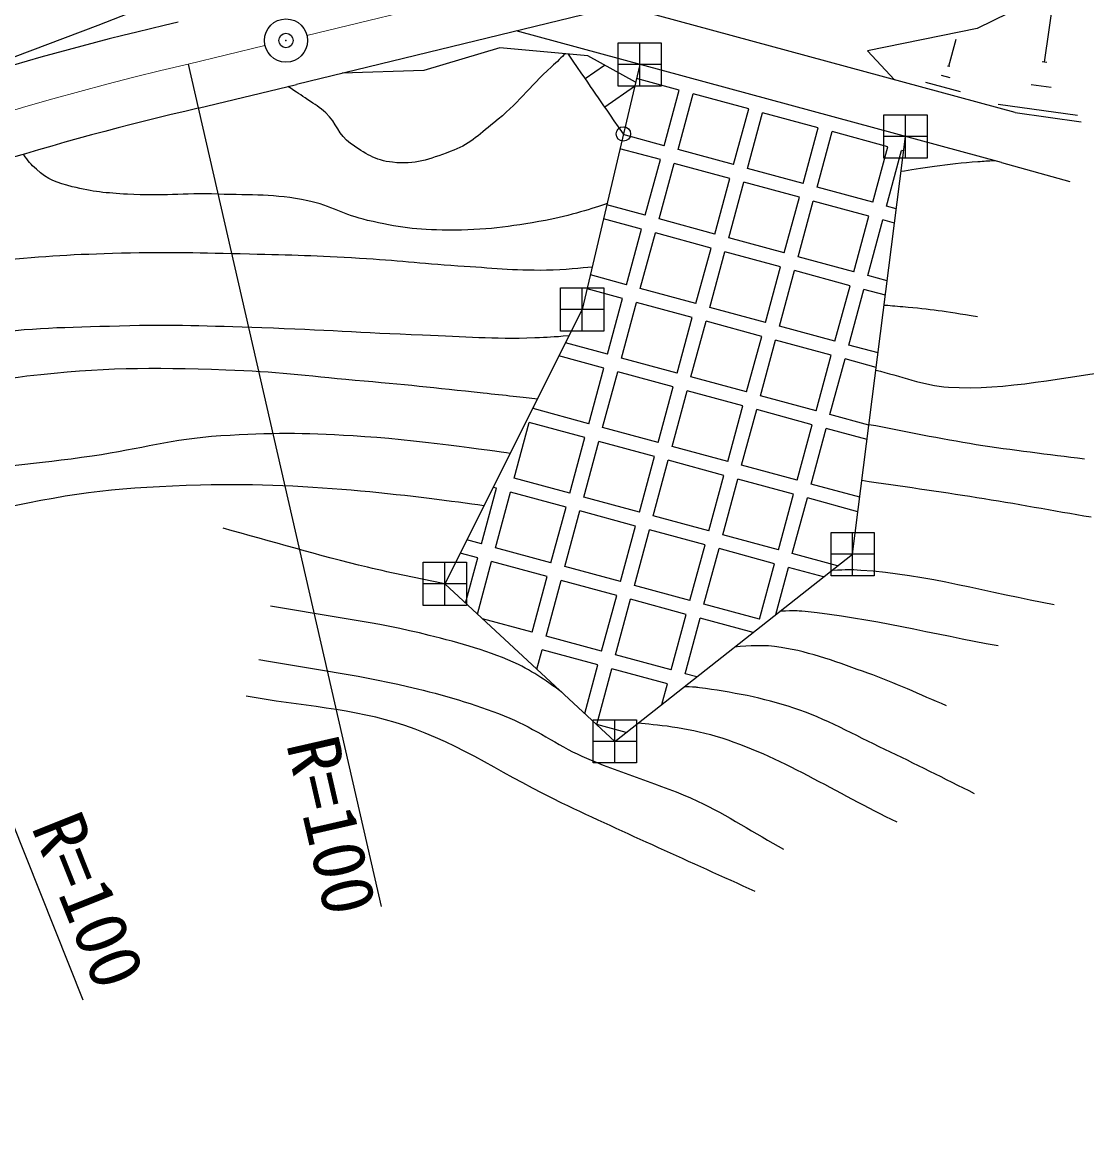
# Model space of a CAD drawing. Units: millimetres on the paper. Extents: x 40 to 680, y 20 to 380.
# Drawn here: x 162.94 to 199.89, y 263.49 to 302.07 of the extents above; entities that cross this region are included whole.
import ezdxf
from ezdxf.enums import TextEntityAlignment as Align

# ---------------------------------------------------------------- set-up
doc = ezdxf.new("R2010")
doc.units = ezdxf.units.MM
doc.header["$PDMODE"] = 32
doc.header["$PDSIZE"] = 0.5
doc.linetypes.add('CHAIN', pattern=[18.5, 12, -1.5, 3.5, -1.5])
for name, color, linetype, lineweight in [('M-BGD', 7, 'Continuous', 25), ('M-BMK', 2, 'CHAIN', 13), ('M-BMK-ROW', 30, 'Continuous', 25), ('M-BMK-SRVR', 3, 'Continuous', 25)]:
    doc.layers.add(name, color=color, linetype=linetype, lineweight=lineweight)
doc.styles.add('ＭＳ ゴシック', font='')
doc.styles.get('ＭＳ ゴシック').set_extended_font_data('MS Gothic')

msp = doc.modelspace()

# ---------------------------------------------------------------- linework, layer by layer
at = {"layer": 'M-BGD'}
for p, q in [((269.629, 323.548), (172.461, 299.918)), ((165.576, 301.967), (169.783, 303.638)), ((198.721, 303.157), (196.083, 301.858)), ((198.419, 300.683), (198.761, 303.092)), ((197.397, 298.938), (183.706, 302.652)), ((153.469, 297.437), (165.576, 301.967)), ((196.926, 297.201), (180.081, 301.771)), ((196.083, 301.858), (192.274, 301.085)), ((195.095, 300.545), (195.351, 301.49)), ((179.513, 301.185), (176.88, 300.394)), ((182.572, 300.906), (179.513, 301.185)), ((192.274, 301.085), (193.21, 300.074)), ((168.69, 300.615), (175.39, 271.372)), ((184.224, 299.994), (182.572, 300.906)), ((198.505, 300.671), (198.333, 300.695)), ((176.88, 300.394), (174.043, 300.303)), ((182.473, 300.126), (183.146, 300.589)), ((195.147, 300.143), (194.846, 300.225)), ((195.132, 300.535), (195.057, 300.555)), ((169.04, 299.086), (172.461, 299.918)), ((183.154, 299.137), (184.19, 299.851)), ((185.74, 299.718), (184.254, 300.121)), ((195.5, 299.66), (194.297, 299.986)), ((198.647, 299.807), (197.957, 299.905)), ((185.216, 297.787), (185.74, 299.718)), ((185.699, 297.656), (186.222, 299.587)), ((188.153, 299.063), (186.222, 299.587)), ((187.629, 297.133), (188.153, 299.063)), ((199.563, 298.833), (196.805, 299.224)), ((188.112, 297.002), (188.635, 298.932)), ((190.565, 298.408), (188.635, 298.932)), ((197.397, 298.938), (199.693, 298.612)), ((190.042, 296.478), (190.565, 298.408)), ((190.524, 296.347), (191.048, 298.277)), ((192.978, 297.754), (191.048, 298.277)), ((185.216, 297.787), (183.797, 298.172)), ((185.085, 297.305), (183.683, 297.685)), ((187.629, 297.133), (185.699, 297.656)), ((192.455, 295.824), (192.978, 297.754)), ((192.937, 295.693), (193.461, 297.623)), ((193.528, 297.605), (193.461, 297.623)), ((184.562, 295.374), (185.085, 297.305)), ((185.044, 295.244), (185.568, 297.174)), ((187.498, 296.65), (185.568, 297.174)), ((196.926, 297.201), (199.303, 296.55)), ((190.042, 296.478), (188.112, 297.002)), ((186.974, 294.72), (187.498, 296.65)), ((187.457, 294.589), (187.981, 296.519)), ((189.911, 295.996), (187.981, 296.519)), ((192.455, 295.824), (190.524, 296.347)), ((153.909, 295.998), (165.044, 268.141)), ((189.387, 294.065), (189.911, 295.996)), ((184.562, 295.374), (183.226, 295.737)), ((189.87, 293.934), (190.393, 295.865)), ((192.324, 295.341), (190.393, 295.865)), ((193.275, 295.601), (192.937, 295.693)), ((184.431, 294.892), (183.112, 295.25)), ((186.974, 294.72), (185.044, 295.244)), ((191.8, 293.411), (192.324, 295.341)), ((192.283, 293.28), (192.806, 295.21)), ((193.212, 295.1), (192.806, 295.21)), ((183.907, 292.962), (184.431, 294.892)), ((184.39, 292.831), (184.913, 294.761)), ((186.844, 294.237), (184.913, 294.761)), ((189.387, 294.065), (187.457, 294.589)), ((186.32, 292.307), (186.844, 294.237)), ((186.802, 292.176), (187.326, 294.106)), ((189.256, 293.583), (187.326, 294.106)), ((191.8, 293.411), (189.87, 293.934)), ((183.907, 292.962), (182.655, 293.301)), ((188.733, 291.653), (189.256, 293.583)), ((189.215, 291.522), (189.739, 293.452)), ((191.669, 292.928), (189.739, 293.452)), ((192.958, 293.097), (192.283, 293.28)), ((191.145, 290.998), (191.669, 292.928)), ((183.776, 292.479), (182.541, 292.814)), ((186.32, 292.307), (184.39, 292.831)), ((191.628, 290.867), (192.152, 292.797)), ((192.895, 292.596), (192.152, 292.797)), ((183.253, 290.549), (183.776, 292.479)), ((183.735, 290.418), (184.259, 292.348)), ((186.189, 291.825), (184.259, 292.348)), ((188.733, 291.653), (186.802, 292.176)), ((185.665, 289.894), (186.189, 291.825)), ((186.148, 289.763), (186.672, 291.694)), ((188.602, 291.17), (186.672, 291.694)), ((191.145, 290.998), (189.215, 291.522)), ((188.078, 289.24), (188.602, 291.17)), ((188.561, 289.109), (189.084, 291.039)), ((191.015, 290.515), (189.084, 291.039)), ((183.253, 290.549), (181.795, 290.944)), ((192.642, 290.592), (191.628, 290.867)), ((183.122, 290.066), (181.566, 290.488)), ((185.665, 289.894), (183.735, 290.418)), ((190.491, 288.585), (191.015, 290.515)), ((190.973, 288.454), (191.497, 290.385)), ((192.578, 290.091), (191.497, 290.385)), ((182.598, 288.136), (183.122, 290.066)), ((183.081, 288.005), (183.604, 289.935)), ((185.534, 289.412), (183.604, 289.935)), ((185.011, 287.482), (185.534, 289.412)), ((188.078, 289.24), (186.148, 289.763)), ((185.493, 287.351), (186.017, 289.281)), ((187.947, 288.757), (186.017, 289.281)), ((190.491, 288.585), (188.561, 289.109)), ((180.668, 288.66), (180.69, 288.74)), ((182.598, 288.136), (180.668, 288.66)), ((187.424, 286.827), (187.947, 288.757)), ((187.906, 286.696), (188.43, 288.626)), ((190.36, 288.103), (188.43, 288.626)), ((192.325, 288.088), (190.973, 288.454)), ((180.013, 286.247), (180.537, 288.177)), ((182.467, 287.654), (180.537, 288.177)), ((185.011, 287.482), (183.081, 288.005)), ((189.836, 286.172), (190.36, 288.103)), ((190.319, 286.042), (190.843, 287.972)), ((192.262, 287.587), (190.843, 287.972)), ((181.943, 285.723), (182.467, 287.654)), ((182.426, 285.592), (182.95, 287.523)), ((184.88, 286.999), (182.95, 287.523)), ((187.424, 286.827), (185.493, 287.351)), ((184.356, 285.069), (184.88, 286.999)), ((184.839, 284.938), (185.362, 286.868)), ((187.293, 286.344), (185.362, 286.868)), ((186.769, 284.414), (187.293, 286.344)), ((189.836, 286.172), (187.906, 286.696)), ((181.943, 285.723), (180.013, 286.247)), ((187.252, 284.283), (187.775, 286.214)), ((189.705, 285.69), (187.775, 286.214)), ((192.008, 285.583), (190.319, 286.042)), ((178.876, 283.965), (179.4, 285.895)), ((179.4, 285.895), (179.28, 285.928)), ((179.359, 283.834), (179.882, 285.764)), ((181.813, 285.241), (179.882, 285.764)), ((184.356, 285.069), (182.426, 285.592)), ((189.182, 283.76), (189.705, 285.69)), ((189.664, 283.629), (190.188, 285.559)), ((191.945, 285.082), (190.188, 285.559)), ((181.289, 283.311), (181.813, 285.241)), ((181.771, 283.18), (182.295, 285.11)), ((184.225, 284.586), (182.295, 285.11)), ((186.769, 284.414), (184.839, 284.938)), ((183.702, 282.656), (184.225, 284.586)), ((184.184, 282.525), (184.708, 284.455)), ((186.638, 283.932), (184.708, 284.455)), ((178.876, 283.965), (178.365, 284.104)), ((189.182, 283.76), (187.252, 284.283)), ((178.745, 283.483), (178.137, 283.648)), ((181.289, 283.311), (179.359, 283.834)), ((186.114, 282.001), (186.638, 283.932)), ((186.597, 281.871), (187.121, 283.801)), ((189.051, 283.277), (187.121, 283.801)), ((191.238, 283.202), (189.664, 283.629)), ((178.319, 281.913), (178.745, 283.483)), ((178.733, 281.529), (179.228, 283.352)), ((181.158, 282.828), (179.228, 283.352)), ((188.527, 281.347), (189.051, 283.277)), ((183.702, 282.656), (181.771, 283.18)), ((189.089, 281.509), (189.533, 283.146)), ((190.749, 282.816), (189.533, 283.146)), ((180.634, 280.898), (181.158, 282.828)), ((181.117, 280.767), (181.641, 282.697)), ((183.571, 282.173), (181.641, 282.697)), ((186.114, 282.001), (184.184, 282.525)), ((183.047, 280.243), (183.571, 282.173)), ((183.53, 280.112), (184.053, 282.043)), ((185.984, 281.519), (184.053, 282.043)), ((188.527, 281.347), (186.597, 281.871)), ((180.634, 280.898), (178.91, 281.366)), ((185.46, 279.589), (185.984, 281.519)), ((185.942, 279.458), (186.466, 281.388)), ((188.303, 280.89), (186.466, 281.388)), ((183.047, 280.243), (181.117, 280.767)), ((180.803, 279.611), (180.986, 280.284)), ((182.916, 279.761), (180.986, 280.284)), ((182.459, 278.076), (182.916, 279.761)), ((185.46, 279.589), (183.53, 280.112)), ((182.875, 277.699), (183.399, 279.63)), ((185.329, 279.106), (183.399, 279.63)), ((186.346, 279.348), (185.942, 279.458)), ((185.136, 278.395), (185.329, 279.106)), ((183.9, 277.421), (182.875, 277.699))]:
    msp.add_line(p, q, dxfattribs=at)
for centre, radius, start, end in [((191.024, 203.14), 101.5, 102.91049, 111.79041), ((191.105, 202.987), 98.6, 102.93143, 111.7971)]:
    msp.add_arc(centre, radius, start, end, dxfattribs=at)
for points, knots in [([(111.359, 282.993), (112.64, 283.27), (113.049, 283.382), (114.094, 283.75), (115.523, 284.252), (116.273, 284.68), (117.586, 285.433), (118.796, 286.127), (119.369, 286.681), (120.531, 287.452), (121.572, 288.143), (122.191, 288.475), (123.224, 289.177), (124.276, 289.893), (124.823, 290.354), (125.874, 291.071), (127.629, 292.267), (128.611, 292.942), (130.418, 294.058), (131.572, 294.77), (132.213, 295.18), (133.405, 295.825), (134.879, 296.622), (135.695, 297.097), (137.234, 297.76), (138.619, 298.357), (139.42, 298.633), (140.852, 299.106), (142.398, 299.617), (143.269, 299.894), (144.849, 300.284), (146.298, 300.642), (147.137, 300.719), (148.594, 301.042), (150.029, 301.36), (150.854, 301.474), (152.254, 301.925), (153.75, 302.407), (154.591, 302.698), (155.998, 303.398), (157.886, 304.336), (158.838, 305.059), (160.626, 306.175), (162.028, 307.049), (163.671, 308.091), (164.204, 308.429)], [0, 0, 0, 0, 1, 1, 1, 2, 2, 2, 3, 3, 3, 4, 4, 4, 5, 5, 5, 6, 6, 6, 7, 7, 7, 8, 8, 8, 9, 9, 9, 10, 10, 10, 11, 11, 11, 12, 12, 12, 13, 13, 13, 14, 14, 14, 15, 15, 15, 15]), ([(166.01, 306.885), (165.811, 306.749), (165.524, 306.554), (165.212, 306.343), (163.603, 305.256), (162.743, 304.583), (161.089, 303.566), (158.311, 301.858), (156.74, 300.917), (153.853, 299.401), (151.952, 298.403), (150.902, 297.788), (148.888, 297.045), (147.803, 296.645), (147.152, 296.553), (146.027, 296.288), (144.49, 295.925), (143.604, 295.832), (142.072, 295.446), (140.317, 295.004), (139.287, 294.873), (137.613, 294.184), (135.832, 293.451), (134.893, 292.894), (133.237, 291.912), (131.069, 290.626), (129.948, 289.755), (127.894, 288.294), (126.145, 287.05), (125.239, 286.253), (123.518, 284.97), (121.342, 283.348), (120.292, 282.172), (117.923, 280.847), (116.849, 280.246), (116.19, 280.005), (115.02, 279.627), (113.914, 279.269), (113.237, 279.208), (112.075, 279.206), (111.391, 279.205), (110.958, 279.188), (110.35, 279.501), (109.882, 279.741), (109.682, 279.922), (109.298, 280.342)], [0, 0, 0, 0, 1, 1, 1, 2, 2, 2, 3, 3, 3, 4, 4, 4, 5, 5, 5, 6, 6, 6, 7, 7, 7, 8, 8, 8, 9, 9, 9, 10, 10, 10, 11, 11, 11, 12, 12, 12, 13, 13, 13, 14, 14, 14, 15, 15, 15, 15]), ([(167.672, 305.451), (166.921, 305.036), (165.753, 304.391), (164.583, 303.617), (163.422, 302.851), (162.603, 302.606), (161.659, 301.585), (161.15, 301.034), (160.941, 300.788), (160.487, 300.063)], [0, 0, 0, 0, 1, 1, 1, 2, 2, 2, 3, 3, 3, 3]), ([(181.786, 300.983), (181.668, 300.867), (181.497, 300.7), (181.305, 300.525), (180.501, 299.791), (180.158, 299.259), (179.305, 298.582), (178.75, 298.142), (178.458, 297.821), (177.791, 297.582), (177.043, 297.314), (176.58, 297.119), (175.791, 297.211), (175.171, 297.283), (174.848, 297.513), (174.334, 297.868), (173.897, 298.17), (173.864, 298.561), (173.477, 298.925), (173.256, 299.133), (173.097, 299.209), (172.848, 299.382), (172.582, 299.568), (172.491, 299.626), (172.155, 299.843)], [0, 0, 0, 0, 1, 1, 1, 2, 2, 2, 3, 3, 3, 4, 4, 4, 5, 5, 5, 6, 6, 6, 7, 7, 7, 8, 8, 8, 8]), ([(183.236, 295.78), (182.766, 295.623), (181.952, 295.352), (181.101, 295.197), (179.791, 294.96), (179.041, 294.853), (177.709, 294.858), (176.612, 294.862), (175.991, 294.955), (174.921, 295.197), (174.09, 295.386), (173.682, 295.703), (172.848, 295.876), (171.65, 296.124), (170.946, 296.063), (169.723, 296.106), (168.501, 296.149), (167.813, 296.028), (166.592, 296.102), (165.836, 296.148), (165.405, 296.182), (164.67, 296.366), (164.147, 296.497), (163.821, 296.6), (163.427, 296.968), (163.23, 297.151), (163.143, 297.242), (162.98, 297.49)], [0, 0, 0, 0, 1, 1, 1, 2, 2, 2, 3, 3, 3, 4, 4, 4, 5, 5, 5, 6, 6, 6, 7, 7, 7, 8, 8, 8, 9, 9, 9, 9]), ([(196.697, 297.263), (196.414, 297.252), (196.336, 297.244), (196.105, 297.228), (195.057, 297.155), (194.043, 296.988), (193.438, 296.888)], [0, 0, 0, 0, 1, 1, 1, 2, 2, 2, 2]), ([(182.72, 293.575), (182.355, 293.537), (181.758, 293.474), (181.139, 293.464), (179.932, 293.445), (179.257, 293.538), (178.052, 293.611), (176.718, 293.692), (175.976, 293.801), (174.641, 293.876), (173.15, 293.96), (172.313, 293.99), (170.819, 294.023), (169.085, 294.061), (168.113, 294.094), (166.379, 294.052), (164.711, 294.012), (163.776, 293.953), (162.116, 293.788), (160.105, 293.587), (158.964, 293.496), (157, 293.023), (155.697, 292.71), (155.005, 292.387), (153.766, 291.876), (152.426, 291.325), (151.714, 290.927), (150.414, 290.289), (148.621, 289.408), (147.582, 288.973), (145.856, 287.966), (144.332, 287.077), (143.512, 286.515), (142.093, 285.467), (141.011, 284.667), (140.422, 284.188), (139.447, 283.261), (137.967, 281.856), (137.247, 280.955), (135.948, 279.38), (134.663, 277.823), (133.917, 276.955), (132.861, 275.235), (131.974, 273.79), (131.625, 272.891), (130.979, 271.324), (130.17, 269.363), (129.865, 268.207), (129.244, 266.179), (128.651, 264.242), (128.416, 263.129), (127.862, 261.18), (127.443, 259.705), (127.382, 258.812), (126.745, 257.417), (126.477, 256.831), (126.344, 256.464), (125.892, 256.005), (124.954, 255.053), (124.334, 254.582), (123.158, 253.947), (122.057, 253.354), (121.358, 253.196), (120.217, 252.683), (118.746, 252.021), (117.904, 251.682), (116.483, 250.919), (115.215, 250.237), (114.523, 249.808), (113.367, 248.949), (111.889, 247.851), (111.064, 247.21), (109.78, 245.891), (108.012, 244.076), (107.319, 242.79), (105.575, 240.951), (103.262, 238.512), (102.266, 237.767), (99.148, 235.227)], [0, 0, 0, 0, 1, 1, 1, 2, 2, 2, 3, 3, 3, 4, 4, 4, 5, 5, 5, 6, 6, 6, 7, 7, 7, 8, 8, 8, 9, 9, 9, 10, 10, 10, 11, 11, 11, 12, 12, 12, 13, 13, 13, 14, 14, 14, 15, 15, 15, 16, 16, 16, 17, 17, 17, 18, 18, 18, 19, 19, 19, 20, 20, 20, 21, 21, 21, 22, 22, 22, 23, 23, 23, 24, 24, 24, 25, 25, 25, 26, 26, 26, 26]), ([(192.852, 292.258), (193.009, 292.245), (193.247, 292.226), (193.499, 292.203), (194.519, 292.111), (194.882, 292.064), (196.097, 291.855)], [0, 0, 0, 0, 1, 1, 1, 2, 2, 2, 2]), ([(132.445, 261.438), (132.355, 262.829), (132.327, 263.276), (132.413, 264.448), (132.5, 265.623), (132.611, 266.282), (132.888, 267.426), (133.164, 268.56), (133.379, 269.181), (133.776, 270.278), (134.363, 271.901), (134.717, 272.805), (135.455, 274.365), (136.139, 275.812), (136.53, 276.627), (137.387, 277.977), (138.033, 278.993), (138.433, 279.544), (139.225, 280.448), (140.102, 281.449), (140.606, 282.011), (141.633, 282.856), (142.638, 283.683), (143.268, 284.067), (144.39, 284.726), (145.478, 285.365), (146.133, 285.641), (147.273, 286.183), (148.494, 286.764), (149.196, 287.05), (150.441, 287.577), (152.363, 288.39), (153.42, 288.9), (155.384, 289.605), (156.485, 290), (157.105, 290.22), (158.235, 290.524), (159.459, 290.853), (160.149, 291.041), (161.404, 291.221), (163.306, 291.494), (164.393, 291.476), (166.315, 291.538), (168.244, 291.599), (169.328, 291.534), (171.257, 291.474), (173.437, 291.407), (174.655, 291.3), (176.834, 291.221), (178.355, 291.166), (179.209, 291.073), (180.731, 291.126), (181.197, 291.142), (181.319, 291.152), (181.923, 291.2)], [0, 0, 0, 0, 1, 1, 1, 2, 2, 2, 3, 3, 3, 4, 4, 4, 5, 5, 5, 6, 6, 6, 7, 7, 7, 8, 8, 8, 9, 9, 9, 10, 10, 10, 11, 11, 11, 12, 12, 12, 13, 13, 13, 14, 14, 14, 15, 15, 15, 16, 16, 16, 17, 17, 17, 18, 18, 18, 18]), ([(180.814, 288.988), (180.348, 289.041), (179.669, 289.119), (178.935, 289.198), (177.199, 289.385), (176.227, 289.488), (174.488, 289.643), (172.736, 289.799), (171.758, 289.945), (170, 290), (167.302, 290.085), (165.774, 290.092), (163.093, 289.782), (161.455, 289.592), (160.562, 289.299), (158.98, 288.837), (157.317, 288.351), (156.452, 287.882), (154.839, 287.253), (153.336, 286.667), (152.483, 286.364), (151.003, 285.724), (149.216, 284.952), (148.187, 284.557), (146.501, 283.584), (145.22, 282.845), (144.547, 282.341), (143.416, 281.388), (142.189, 280.355), (141.509, 279.743), (140.497, 278.498), (139.125, 276.808), (138.444, 275.761), (137.496, 273.801), (136.693, 272.142), (136.287, 271.147), (135.995, 269.326), (135.749, 267.793), (135.756, 267.129), (135.856, 265.352)], [0, 0, 0, 0, 1, 1, 1, 2, 2, 2, 3, 3, 3, 4, 4, 4, 5, 5, 5, 6, 6, 6, 7, 7, 7, 8, 8, 8, 9, 9, 9, 10, 10, 10, 11, 11, 11, 12, 12, 12, 13, 13, 13, 13]), ([(192.566, 289.995), (193.405, 289.8), (194.223, 289.466), (195.082, 289.409), (197.103, 289.274), (199.115, 289.796), (201.132, 289.99)], [0, 0, 0, 0, 1, 1, 1, 2, 2, 2, 2]), ([(199.804, 286.905), (198.552, 287.073), (197.296, 287.208), (196.049, 287.408), (194.803, 287.608), (193.568, 287.871), (192.327, 288.102)], [0, 0, 0, 0, 1, 1, 1, 2, 2, 2, 2]), ([(139.067, 269.665), (139.76, 271.707), (140.055, 272.379), (140.895, 274.023), (142.187, 276.551), (143.079, 277.958), (145.101, 279.95), (146.24, 281.072), (146.994, 281.591), (148.351, 282.435), (149.911, 283.406), (150.827, 283.924), (152.558, 284.539), (155.403, 285.548), (157.107, 285.788), (160.078, 286.323), (162.129, 286.692), (163.305, 286.723), (165.368, 287.024), (167.113, 287.279), (168.069, 287.612), (169.829, 287.725), (171.618, 287.84), (172.628, 287.828), (174.418, 287.725), (176.559, 287.602), (179.285, 287.201), (179.874, 287.114)], [0, 0, 0, 0, 1, 1, 1, 2, 2, 2, 3, 3, 3, 4, 4, 4, 5, 5, 5, 6, 6, 6, 7, 7, 7, 8, 8, 8, 9, 9, 9, 9]), ([(178.959, 285.288), (176.806, 285.585), (172.977, 286.112), (169.128, 286.004), (166.396, 285.928), (164.848, 285.771), (162.181, 285.176), (160.052, 284.701), (159.261, 284.454), (156.828, 283.583)], [0, 0, 0, 0, 1, 1, 1, 2, 2, 2, 3, 3, 3, 3]), ([(200.037, 284.888), (198.717, 285.115), (197.399, 285.357), (196.076, 285.569), (194.747, 285.781), (193.413, 285.964), (192.082, 286.162)], [0, 0, 0, 0, 1, 1, 1, 2, 2, 2, 2]), ([(177.601, 282.579), (176.709, 282.77), (175.811, 282.938), (174.924, 283.152), (173.24, 283.56), (171.578, 284.055), (169.905, 284.507)], [0, 0, 0, 0, 1, 1, 1, 2, 2, 2, 2]), ([(198.756, 281.854), (196.52, 282.252), (194.315, 282.905), (192.048, 283.046), (191.655, 283.071), (191.609, 283.069), (191.04, 283.045)], [0, 0, 0, 0, 1, 1, 1, 2, 2, 2, 2]), ([(181.661, 278.816), (181.36, 279.042), (180.788, 279.473), (180.161, 279.773), (179.18, 280.241), (178.116, 280.521), (177.064, 280.79), (175.254, 281.253), (173.39, 281.47), (171.554, 281.809)], [0, 0, 0, 0, 1, 1, 1, 2, 2, 2, 3, 3, 3, 3]), ([(196.814, 280.423), (194.578, 280.82), (192.366, 281.392), (190.106, 281.615), (189.768, 281.648), (189.812, 281.65), (189.238, 281.626)], [0, 0, 0, 0, 1, 1, 1, 2, 2, 2, 2]), ([(195.013, 278.349), (194.105, 278.725), (193.216, 279.15), (192.29, 279.478), (191.301, 279.828), (190.31, 280.211), (189.273, 280.372), (188.651, 280.469), (188.191, 280.43), (187.662, 280.385)], [0, 0, 0, 0, 1, 1, 1, 2, 2, 2, 3, 3, 3, 3]), ([(171.143, 279.955), (172.98, 279.616), (174.841, 279.39), (176.653, 278.936), (177.742, 278.663), (178.826, 278.349), (179.861, 277.915), (180.729, 277.551), (181.501, 276.988), (182.357, 276.598), (183.664, 276.001), (185.075, 275.647), (186.375, 275.035), (187.407, 274.548), (188.366, 273.92), (189.362, 273.363)], [0, 0, 0, 0, 1, 1, 1, 2, 2, 2, 3, 3, 3, 4, 4, 4, 5, 5, 5, 5]), ([(195.995, 275.292), (194.955, 275.805), (193.923, 276.334), (192.876, 276.831), (191.83, 277.326), (190.815, 277.905), (189.717, 278.268), (188.656, 278.618), (187.548, 278.827), (186.44, 278.969), (186.233, 278.995), (186.489, 278.99), (185.907, 279.003)], [0, 0, 0, 0, 1, 1, 1, 2, 2, 2, 3, 3, 3, 4, 4, 4, 4]), ([(188.377, 271.895), (186.141, 272.919), (183.89, 273.91), (181.669, 274.967), (179.838, 275.838), (178.14, 277.022), (176.216, 277.661), (174.444, 278.251), (172.543, 278.341), (170.706, 278.681)], [0, 0, 0, 0, 1, 1, 1, 2, 2, 2, 3, 3, 3, 3]), ([(184.316, 277.749), (184.883, 277.7), (185.992, 277.604), (187.016, 277.293), (189.232, 276.62), (191.201, 275.309), (193.294, 274.317)], [0, 0, 0, 0, 1, 1, 1, 2, 2, 2, 2])]:
    msp.add_open_spline(points, degree=3, knots=knots, dxfattribs=at)
msp.add_open_spline([(183.802, 298.196), (182.847, 299.582), (182.847, 299.582), (181.892, 300.968)], degree=3, dxfattribs=at)
msp.add_point((183.802, 298.196), dxfattribs=at)
at = {"layer": 'M-BMK'}
for p, q in [((172.82, 301.617), (268.539, 324.86)), ((168.69, 300.615), (171.362, 301.264))]:
    msp.add_line(p, q, dxfattribs=at)
msp.add_arc((191.024, 203.14), 100, 102.90498, 111.78603, dxfattribs=at)
at = {"layer": 'M-BMK-ROW'}
for p, q in [((183.618, 299.858), (183.618, 301.358)), ((183.618, 301.358), (185.118, 301.358)), ((184.368, 299.858), (184.368, 301.358)), ((185.118, 301.358), (185.118, 299.858)), ((184.368, 300.608), (182.374, 292.1)), ((185.118, 300.608), (183.618, 300.608)), ((185.118, 299.858), (183.618, 299.858)), ((192.842, 297.355), (192.842, 298.855)), ((192.842, 298.855), (194.342, 298.855)), ((193.592, 297.355), (193.592, 298.855)), ((194.342, 298.855), (194.342, 297.355)), ((191.759, 283.612), (193.592, 298.105)), ((194.342, 298.105), (192.842, 298.105)), ((194.342, 297.355), (192.842, 297.355)), ((181.624, 291.35), (181.624, 292.85)), ((181.624, 292.85), (183.124, 292.85)), ((182.374, 291.35), (182.374, 292.85)), ((183.124, 292.85), (183.124, 291.35)), ((182.374, 292.1), (177.601, 282.579)), ((183.124, 292.1), (181.624, 292.1)), ((183.124, 291.35), (181.624, 291.35)), ((191.009, 282.862), (191.009, 284.362)), ((191.009, 284.362), (192.509, 284.362)), ((191.759, 282.862), (191.759, 284.362)), ((192.509, 284.362), (192.509, 282.862)), ((176.851, 281.829), (176.851, 283.329)), ((176.851, 283.329), (178.351, 283.329)), ((177.601, 281.829), (177.601, 283.329)), ((178.351, 283.329), (178.351, 281.829)), ((183.503, 277.109), (191.759, 283.612)), ((192.509, 283.612), (191.009, 283.612)), ((192.509, 282.862), (191.009, 282.862)), ((178.351, 282.579), (176.851, 282.579)), ((177.601, 282.579), (183.503, 277.109)), ((178.351, 281.829), (176.851, 281.829)), ((182.753, 276.359), (182.753, 277.859)), ((182.753, 277.859), (184.253, 277.859)), ((183.503, 276.359), (183.503, 277.859)), ((184.253, 277.859), (184.253, 276.359)), ((184.253, 277.109), (182.753, 277.109)), ((184.253, 276.359), (182.753, 276.359))]:
    msp.add_line(p, q, dxfattribs=at)
at = {"layer": 'M-BMK-SRVR'}
msp.add_circle((172.091, 301.44), 0.75, dxfattribs=at)
msp.add_point((172.091, 301.44), dxfattribs=at)

# ---------------------------------------------------------------- texts
at = {"layer": 'M-BGD', "style": 'ＭＳ ゴシック'}
for rotation, p in [(282.905, (171.557, 276.906)), (291.786, (162.724, 273.944))]:
    msp.add_text('R=100', height=1.833, rotation=rotation, dxfattribs=at).set_placement(p, align=Align.BOTTOM_LEFT)

doc.saveas('drawing.dxf')
